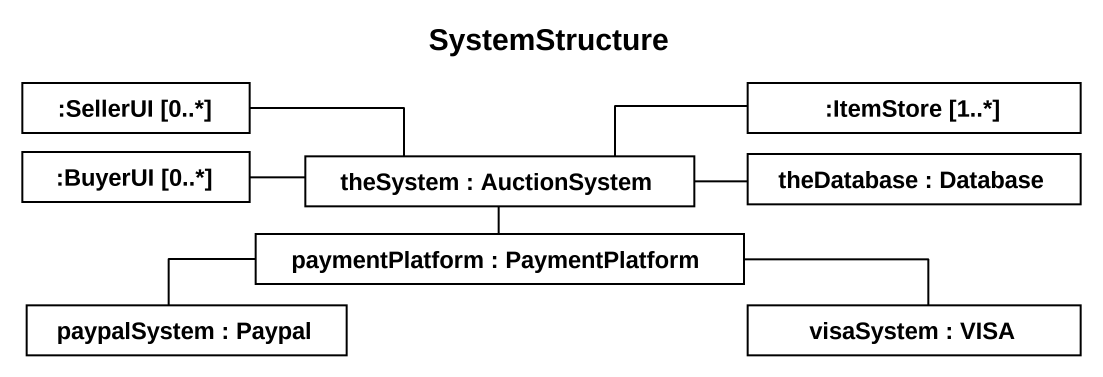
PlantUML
@startuml
title SystemStructure
rectangle ":SellerUI [0..*]" as SellerUI_0
rectangle ":ItemStore [1..*]" as ItemStore_1
rectangle ":BuyerUI [0..*]" as BuyerUI_0
rectangle "paymentPlatform : PaymentPlatform" as paymentPlatform
rectangle "theSystem : AuctionSystem" as theSystem
rectangle "theDatabase : Database" as theDatabase
rectangle "paypalSystem : Paypal" as paypalSystem
rectangle "visaSystem : VISA" as visaSystem
SellerUI_0 -right- theSystem
BuyerUI_0 -right- theSystem
paymentPlatform -left- paypalSystem
paymentPlatform -right- visaSystem
theSystem -right- ItemStore_1
theSystem -- paymentPlatform
theSystem -right- theDatabase
@enduml
